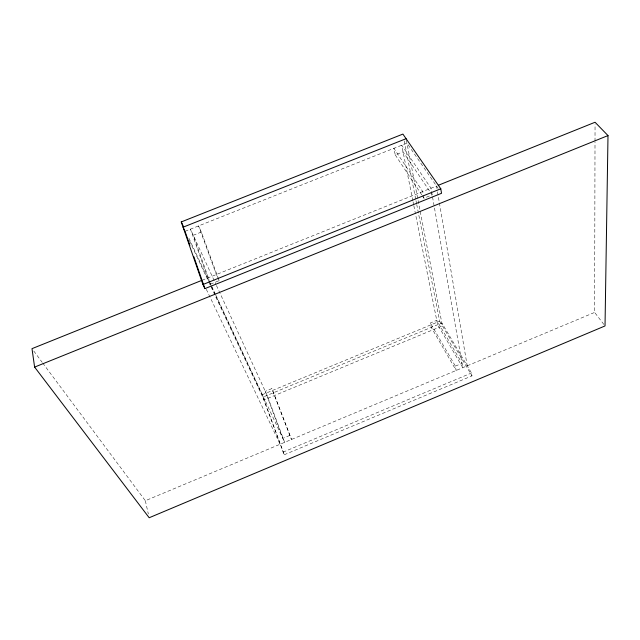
<?xml version="1.0" encoding="UTF-8"?>
<svg xmlns="http://www.w3.org/2000/svg" width="640" height="640" viewBox="0 0 640 640"><rect width="100%" height="100%" fill="white"/><g stroke="black" fill="none" stroke-linecap="round" stroke-linejoin="round"><path stroke-width="0.48" stroke-dasharray="3.2 2.4" d="M603.864 324.44L594.632 312.416L595.008 142.168M595.016 141.176L595.048 124.248M284.24 454.768L471.968 375.88L471.488 373.008L441.856 322.976L262.792 397.184L284.24 454.768L262.168 394.744L215.576 295.216M289.68 435.488L282.8 438.376L265.288 391.32L271.864 388.592L291.496 439.472L271.864 388.592M455.368 366.112L462.04 363.32L436.744 320.336L430.36 322.976L431.272 327.368L456.176 370.448L455.368 366.112L430.36 322.976M42.736 363.064L145.344 500.736L594.632 312.416M282.992 452.168L471.488 373.008M262.168 394.744L439.664 321.224L416.76 204.632M219.16 280.656L216.36 274.52L198.584 225.92L201.344 232.056L219.16 280.656L210.624 284.096L209.624 281.28M422.296 195.688L423.952 198.184L432.168 194.872L403.048 151.808L395.256 154.904L393.888 148.336L422.712 191.552L423.24 194.4M202.016 280.288L436.504 186.008L437.344 190.92M185.016 231.312L406.96 143.144L438.136 188.36M201.344 232.056L193.272 235.272L209.288 280.344M33.792 351.056L42.144 362.264M395.256 154.904L421.744 194.856M439.664 321.224L471.968 375.88M206.312 289.304L280.088 444.256M215.368 294.24L207.76 277.984L190.448 229.152L215.88 284.264M215.792 295.144L284.656 442.344L267.16 395.376L216.296 285.168M188.888 238.216L209.64 282.544M210.064 283.448L211.336 286.168M211.76 287.072L215.152 294.312M189.448 240.752L208.264 280.896M208.688 281.792L264.048 399.864L442.424 325.888L406.288 139.672M145.344 500.736L148.328 513.96M412.856 200.832L401.736 145.224L430.992 188.224L462.808 367.672L437.624 324.736L415.584 214.488M413.048 201.808L413.632 204.736M413.824 205.712L415.392 213.512M404.256 140.944L415.8 199.736M415.992 200.712L416.568 203.648M423.416 195.344L423.952 198.184M437.512 191.904L467.232 365.816"/><path stroke-width="0.96" d="M438.288 185.288L595.056 122.256L608 135.576L605.024 325.944L149.184 517.744L34.608 367.088L32 348.656L201.752 280.4M204.912 288.632L441.536 193.296L440.784 188.792L402.904 134.088L181.264 221.928L202.952 284.52L204.912 288.632L193.824 256.68M34.608 367.088L608 135.576M202.952 284.52L440.784 188.792M406.096 138.696L183.088 227.192L184.784 230.808M181.264 221.928L183.384 226.448M185.016 231.312L189.912 245.408"/></g></svg>
